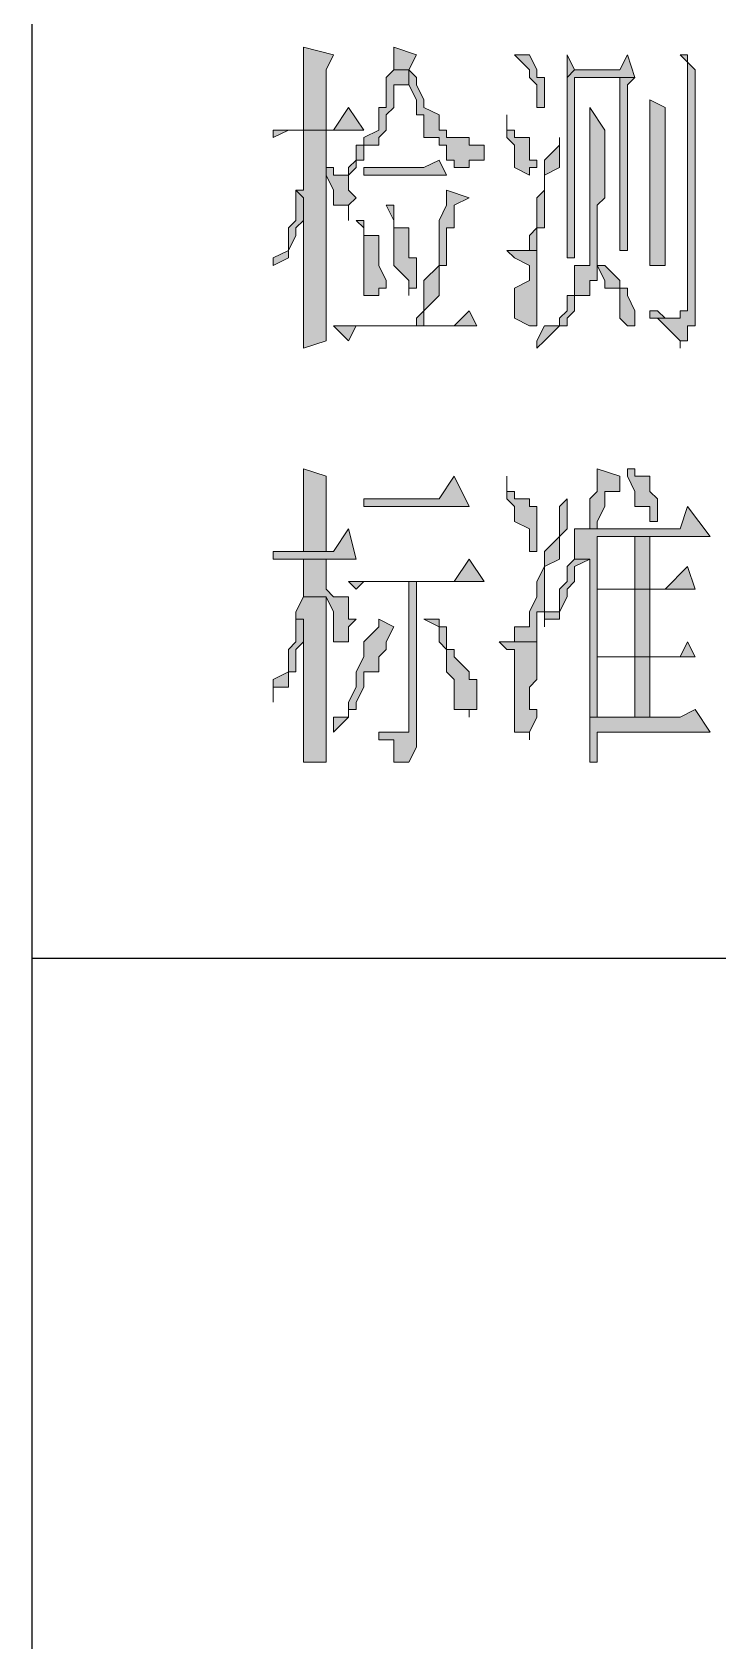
# Model space of a CAD drawing. Header units: millimetres. Extents: x 20 to 821, y 1 to 1134.
# Drawn here: x 557.64 to 574.02, y 866.71 to 905.18 of the extents above; entities that cross this region are included whole.
import ezdxf

# ---------------------------------------------------------------- set-up
doc = ezdxf.new("R2010")
doc.units = ezdxf.units.MM
doc.layers.add('1', color=7, linetype='Continuous')

msp = doc.modelspace()

# ---------------------------------------------------------------- hatches: boundary and pattern name
h = msp.add_hatch(color=0)
h.dxf.hatch_style = 2
h.paths.add_polyline_path([(564.12, 904.821732), (564.12, 902.841732), (564.66, 902.841732), (564.66, 904.281732), (564.84, 904.641732)])
h = msp.add_hatch(color=0)
h.dxf.hatch_style = 2
h.paths.add_polyline_path([(566.28, 904.821732), (566.28, 904.281732), (566.64, 904.281732), (566.64, 903.921732), (566.82, 903.561732), (566.82, 903.201732), (567, 903.201732), (567, 902.661732), (567.36, 902.661732), (567.36, 902.481732), (567.54, 902.481732), (567.54, 902.121732), (567.72, 902.121732), (567.72, 901.941732), (568.08, 901.941732), (568.08, 902.121732), (568.44, 902.121732), (568.44, 902.481732), (568.08, 902.481732), (568.08, 902.661732), (567.54, 902.661732), (567.54, 902.841732), (567.36, 902.841732), (567.36, 903.201732), (567, 903.381732), (567, 903.561732), (566.82, 903.921732), (566.82, 904.101732), (566.64, 904.281732), (566.82, 904.641732)])
h = msp.add_hatch(color=0)
h.dxf.hatch_style = 2
h.paths.add_polyline_path([(569.16, 904.641732), (569.52, 904.281732), (569.52, 904.101732), (569.7, 903.921732), (569.7, 903.381732), (569.88, 903.381732), (569.88, 904.101732), (569.7, 904.101732), (569.7, 904.281732), (569.52, 904.641732)])
h = msp.add_hatch(color=0)
h.dxf.hatch_style = 2
h.paths.add_polyline_path([(571.86, 904.641732), (571.68, 904.281732), (570.6, 904.281732), (570.42, 904.101732), (570.42, 900.321732), (570.42, 899.961732), (570.42, 899.781732), (570.6, 899.781732), (570.6, 904.101732), (571.68, 904.101732), (572.04, 904.101732)])
h = msp.add_hatch(color=0)
h.dxf.hatch_style = 2
h.paths.add_polyline_path([(570.42, 904.641732), (570.42, 904.101732), (570.6, 904.281732)])
h = msp.add_hatch(color=0)
h.dxf.hatch_style = 2
h.paths.add_polyline_path([(573.12, 904.641732), (573.3, 904.641732), (573.3, 904.281732), (573.3, 898.521732), (573.12, 898.521732), (573.12, 898.341732), (572.4, 898.341732), (572.58, 898.341732), (572.76, 898.161732), (573.12, 897.801732), (573.12, 897.621732), (573.12, 897.801732), (573.3, 897.801732), (573.3, 898.161732), (573.48, 898.161732), (573.48, 904.281732)])
h = msp.add_hatch(color=0)
h.dxf.hatch_style = 2
h.paths.add_polyline_path([(566.28, 904.281732), (566.1, 904.101732), (566.1, 903.381732), (565.92, 903.381732), (565.92, 902.841732), (565.56, 902.661732), (565.56, 902.481732), (565.38, 902.481732), (565.38, 902.121732), (565.2, 901.941732), (565.2, 901.761732), (565.38, 901.941732), (565.38, 902.121732), (565.56, 902.121732), (565.56, 902.481732), (565.92, 902.481732), (565.92, 902.661732), (566.1, 902.841732), (566.1, 903.201732), (566.28, 903.381732), (566.28, 903.921732), (566.64, 903.921732), (566.64, 904.281732)])
h = msp.add_hatch(color=0)
h.dxf.hatch_style = 2
h.paths.add_polyline_path([(572.04, 904.101732), (571.68, 904.101732), (571.68, 899.961732), (571.86, 899.961732), (571.86, 900.321732), (571.86, 903.921732)])
h = msp.add_hatch(color=0)
h.dxf.hatch_style = 2
h.paths.add_polyline_path([(565.2, 903.381732), (564.84, 902.841732), (563.4, 902.841732), (563.4, 902.661732), (563.76, 902.841732), (565.56, 902.841732)])
h = msp.add_hatch(color=0)
h.dxf.hatch_style = 2
h.paths.add_polyline_path([(570.96, 903.381732), (570.96, 899.601732), (570.6, 899.601732), (570.6, 899.241732), (570.6, 899.061732), (570.6, 898.881732), (570.42, 898.881732), (570.42, 898.521732), (570.24, 898.341732), (570.24, 898.161732), (569.88, 898.161732), (569.7, 897.801732), (569.7, 897.621732), (569.88, 897.801732), (570.24, 898.161732), (570.42, 898.161732), (570.42, 898.341732), (570.6, 898.521732), (570.6, 898.881732), (570.96, 898.881732), (570.96, 899.241732), (571.14, 899.241732), (571.14, 901.041732), (571.32, 901.221732), (571.32, 902.841732)])
h = msp.add_hatch(color=0)
h.dxf.hatch_style = 2
h.paths.add_polyline_path([(572.4, 903.561732), (572.4, 899.601732), (572.76, 899.601732), (572.76, 903.381732)])
h = msp.add_hatch(color=0)
h.dxf.hatch_style = 2
h.paths.add_polyline_path([(564.66, 902.841732), (564.12, 902.841732), (564.12, 902.661732), (564.12, 901.401732), (563.94, 901.401732), (564.12, 901.221732), (564.12, 898.881732), (564.12, 898.521732), (564.12, 897.621732), (564.66, 897.801732), (564.66, 901.941732), (564.84, 901.941732), (564.66, 901.941732), (564.66, 902.121732)])
h = msp.add_hatch(color=0)
h.dxf.hatch_style = 2
h.paths.add_polyline_path([(568.98, 903.201732), (568.98, 902.661732), (569.16, 902.481732), (569.16, 901.941732), (569.52, 901.761732), (569.52, 901.941732), (569.7, 901.941732), (569.7, 902.121732), (569.52, 902.121732), (569.52, 902.661732), (569.16, 902.661732), (569.16, 902.841732), (568.98, 902.841732)])
h = msp.add_hatch(color=0)
h.dxf.hatch_style = 2
h.paths.add_polyline_path([(570.24, 902.661732), (570.24, 902.481732), (569.88, 902.121732), (569.88, 901.401732), (569.7, 901.221732), (569.7, 900.501732), (569.52, 900.321732), (569.52, 899.961732), (569.16, 899.961732), (569.7, 899.961732), (569.7, 900.321732), (569.7, 900.501732), (569.88, 900.501732), (569.88, 901.761732), (570.24, 901.941732)])
h = msp.add_hatch(color=0)
h.dxf.hatch_style = 2
h.paths.add_polyline_path([(567.36, 902.121732), (567, 901.941732), (565.56, 901.941732), (565.56, 901.761732), (567.54, 901.761732)])
h = msp.add_hatch(color=0)
h.dxf.hatch_style = 2
h.paths.add_polyline_path([(564.84, 901.941732), (564.66, 901.941732), (564.66, 901.761732), (564.84, 901.401732), (564.84, 901.041732), (565.2, 901.041732), (565.2, 900.681732), (565.2, 901.041732), (565.38, 901.221732), (565.2, 901.401732), (565.2, 901.761732), (564.84, 901.761732)])
h = msp.add_hatch(color=0)
h.dxf.hatch_style = 2
h.paths.add_polyline_path([(563.94, 901.401732), (563.94, 900.681732), (563.76, 900.501732), (563.76, 899.961732), (563.4, 899.781732), (563.4, 899.601732), (563.76, 899.781732), (563.76, 899.961732), (563.94, 900.321732), (563.94, 900.501732), (564.12, 900.681732), (564.12, 901.041732), (564.12, 901.221732)])
h = msp.add_hatch(color=0)
h.dxf.hatch_style = 2
h.paths.add_polyline_path([(567.54, 901.401732), (567.54, 901.041732), (567.36, 900.681732), (567.36, 899.601732), (567, 899.241732), (567, 898.521732), (566.82, 898.341732), (566.82, 898.161732), (567, 898.161732), (567, 898.521732), (567.36, 898.881732), (567.36, 899.601732), (567.54, 899.601732), (567.54, 900.501732), (567.72, 900.501732), (567.72, 901.041732), (568.08, 901.221732)])
h = msp.add_hatch(color=0)
h.dxf.hatch_style = 2
h.paths.add_polyline_path([(566.28, 901.041732), (566.1, 901.041732), (566.28, 900.681732), (566.28, 899.601732), (566.64, 899.241732), (566.64, 898.881732), (566.64, 899.061732), (566.82, 899.061732), (566.82, 899.241732), (566.82, 899.781732), (566.64, 899.781732), (566.64, 899.961732), (566.64, 900.501732), (566.28, 900.501732)])
h = msp.add_hatch(color=0)
h.dxf.hatch_style = 2
h.paths.add_polyline_path([(565.56, 900.681732), (565.38, 900.681732), (565.56, 900.501732), (565.56, 898.881732), (565.92, 898.881732), (565.92, 899.061732), (566.1, 899.061732), (566.1, 899.241732), (565.92, 899.601732), (565.92, 899.961732), (565.92, 900.321732), (565.56, 900.321732), (565.56, 900.501732)])
h = msp.add_hatch(color=0)
h.dxf.hatch_style = 2
h.paths.add_polyline_path([(568.98, 899.961732), (569.16, 899.781732), (569.52, 899.601732), (569.52, 899.241732), (569.16, 899.061732), (569.16, 898.341732), (569.52, 898.161732), (569.7, 898.161732), (569.7, 898.341732), (569.7, 898.881732), (569.7, 899.061732), (569.7, 899.961732), (569.16, 899.961732)])
h = msp.add_hatch(color=0)
h.dxf.hatch_style = 2
h.paths.add_polyline_path([(571.32, 899.601732), (571.14, 899.601732), (571.32, 899.241732), (571.32, 899.061732), (571.68, 899.061732), (571.68, 898.341732), (571.86, 898.161732), (572.04, 898.161732), (572.04, 898.341732), (572.04, 898.521732), (571.86, 898.881732), (571.86, 899.061732), (571.68, 899.061732), (571.68, 899.241732)])
h = msp.add_hatch(color=0)
h.dxf.hatch_style = 2
h.paths.add_polyline_path([(568.08, 898.521732), (567.72, 898.161732), (564.84, 898.161732), (565.2, 897.801732), (565.38, 898.161732), (568.26, 898.161732)])
h = msp.add_hatch(color=0)
h.dxf.hatch_style = 2
h.paths.add_polyline_path([(572.4, 898.521732), (572.4, 898.341732), (573.12, 898.341732), (572.76, 898.341732), (572.58, 898.521732)])
h = msp.add_hatch(color=0)
h.dxf.hatch_style = 2
h.paths.add_polyline_path([(564.12, 894.741732), (564.12, 892.761732), (564.66, 892.761732), (564.66, 894.561732)])
h = msp.add_hatch(color=0)
h.dxf.hatch_style = 2
h.paths.add_polyline_path([(567.72, 894.561732), (567.36, 894.021732), (565.56, 894.021732), (565.56, 893.841732), (568.08, 893.841732)])
h = msp.add_hatch(color=0)
h.dxf.hatch_style = 2
h.paths.add_polyline_path([(568.98, 894.561732), (568.98, 894.021732), (569.16, 893.841732), (569.16, 893.481732), (569.52, 893.301732), (569.52, 892.761732), (569.7, 892.761732), (569.7, 893.841732), (569.52, 893.841732), (569.52, 894.021732), (569.16, 894.021732), (569.16, 894.201732), (568.98, 894.201732)])
h = msp.add_hatch(color=0)
h.dxf.hatch_style = 2
h.paths.add_polyline_path([(571.14, 894.741732), (571.14, 894.201732), (570.96, 894.021732), (570.96, 893.301732), (570.6, 893.301732), (571.14, 893.301732), (571.14, 893.481732), (571.32, 893.841732), (571.32, 894.201732), (571.68, 894.201732), (571.68, 894.561732)])
h = msp.add_hatch(color=0)
h.dxf.hatch_style = 2
h.paths.add_polyline_path([(571.86, 894.741732), (571.86, 894.561732), (572.04, 894.201732), (572.04, 893.841732), (572.4, 893.841732), (572.4, 893.481732), (572.58, 893.481732), (572.58, 894.021732), (572.4, 894.201732), (572.4, 894.561732), (572.04, 894.561732), (572.04, 894.741732)])
h = msp.add_hatch(color=0)
h.dxf.hatch_style = 2
h.paths.add_polyline_path([(570.42, 894.021732), (570.24, 893.841732), (570.24, 893.121732), (569.88, 892.761732), (569.88, 892.401732), (569.7, 892.041732), (569.7, 891.681732), (569.52, 891.321732), (569.52, 890.961732), (569.16, 890.961732), (569.16, 890.601732), (568.98, 890.601732), (569.7, 890.601732), (569.7, 891.321732), (569.88, 891.321732), (569.88, 892.401732), (570.24, 892.581732), (570.24, 893.121732), (570.42, 893.301732)])
h = msp.add_hatch(color=0)
h.dxf.hatch_style = 2
h.paths.add_polyline_path([(573.3, 893.841732), (573.12, 893.301732), (570.6, 893.301732), (570.6, 893.121732), (570.6, 892.581732), (570.96, 892.581732), (570.96, 888.801732), (572.4, 888.801732), (571.14, 888.801732), (571.14, 890.241732), (573.48, 890.241732), (571.14, 890.241732), (571.14, 891.861732), (572.04, 891.861732), (573.48, 891.861732), (571.14, 891.861732), (571.14, 893.121732), (572.04, 893.121732), (573.84, 893.121732)])
h = msp.add_hatch(color=0)
h.dxf.hatch_style = 2
h.paths.add_polyline_path([(565.2, 893.301732), (564.84, 892.761732), (563.4, 892.761732), (563.4, 892.581732), (565.38, 892.581732)])
h = msp.add_hatch(color=0)
h.dxf.hatch_style = 2
h.paths.add_polyline_path([(572.04, 891.861732), (572.4, 891.861732), (572.4, 893.121732), (572.04, 893.121732)])
h = msp.add_hatch(color=0)
h.dxf.hatch_style = 2
h.paths.add_polyline_path([(564.66, 892.581732), (564.12, 892.581732), (564.12, 892.401732), (564.12, 891.681732), (564.66, 891.681732), (564.84, 891.321732), (564.84, 890.601732), (565.2, 890.601732), (565.2, 890.961732), (565.38, 891.141732), (565.2, 891.141732), (565.2, 891.321732), (565.2, 891.681732), (564.84, 891.681732), (564.66, 891.861732)])
h = msp.add_hatch(color=0)
h.dxf.hatch_style = 2
h.paths.add_polyline_path([(568.08, 892.581732), (567.72, 892.041732), (565.2, 892.041732), (565.38, 891.861732), (565.56, 892.041732), (568.44, 892.041732)])
h = msp.add_hatch(color=0)
h.dxf.hatch_style = 2
h.paths.add_polyline_path([(570.6, 892.581732), (570.42, 892.401732), (570.42, 892.041732), (570.24, 891.861732), (570.24, 891.321732), (569.88, 891.321732), (569.88, 890.961732), (569.88, 891.141732), (570.24, 891.141732), (570.24, 891.321732), (570.42, 891.681732), (570.42, 891.861732), (570.6, 892.041732), (570.6, 892.401732), (570.96, 892.581732)])
h = msp.add_hatch(color=0)
h.dxf.hatch_style = 2
h.paths.add_polyline_path([(573.3, 892.401732), (572.76, 891.861732), (571.14, 891.861732), (573.48, 891.861732)])
h = msp.add_hatch(color=0)
h.dxf.hatch_style = 2
h.paths.add_polyline_path([(566.82, 892.041732), (566.64, 892.041732), (566.64, 888.441732), (565.92, 888.441732), (565.92, 888.261732), (566.28, 888.261732), (566.28, 888.081732), (566.28, 887.721732), (566.64, 887.721732), (566.82, 888.081732)])
h = msp.add_hatch(color=0)
h.dxf.hatch_style = 2
h.paths.add_polyline_path([(572.04, 890.241732), (572.4, 890.241732), (572.4, 891.861732), (572.04, 891.861732)])
h = msp.add_hatch(color=0)
h.dxf.hatch_style = 2
h.paths.add_polyline_path([(564.12, 891.681732), (563.94, 891.321732), (563.94, 891.141732), (564.12, 891.141732), (564.12, 887.721732), (564.66, 887.721732), (564.66, 891.681732)])
h = msp.add_hatch(color=0)
h.dxf.hatch_style = 2
h.paths.add_polyline_path([(563.94, 891.141732), (563.94, 890.601732), (563.76, 890.421732), (563.76, 889.881732), (563.4, 889.701732), (563.4, 889.161732), (563.4, 889.521732), (563.76, 889.521732), (563.76, 889.701732), (563.76, 889.881732), (563.94, 889.881732), (563.94, 890.421732), (564.12, 890.601732), (564.12, 890.961732), (564.12, 891.141732)])
h = msp.add_hatch(color=0)
h.dxf.hatch_style = 2
h.paths.add_polyline_path([(565.92, 891.141732), (565.92, 890.961732), (565.56, 890.601732), (565.56, 890.241732), (565.38, 889.881732), (565.38, 889.521732), (565.2, 889.161732), (565.2, 888.801732), (564.84, 888.801732), (564.84, 888.441732), (565.2, 888.801732), (565.2, 888.981732), (565.38, 888.981732), (565.38, 889.161732), (565.56, 889.521732), (565.56, 889.881732), (565.92, 889.881732), (565.92, 890.241732), (566.1, 890.421732), (566.1, 890.601732), (566.28, 890.961732)])
h = msp.add_hatch(color=0)
h.dxf.hatch_style = 2
h.paths.add_polyline_path([(567.36, 891.141732), (567, 891.141732), (567.36, 890.961732), (567.36, 890.601732), (567.54, 890.421732), (567.54, 889.881732), (567.72, 889.701732), (567.72, 888.981732), (568.08, 888.981732), (568.08, 888.801732), (568.08, 888.981732), (568.26, 888.981732), (568.26, 889.161732), (568.26, 889.701732), (568.08, 889.701732), (568.08, 889.881732), (567.72, 890.241732), (567.72, 890.421732), (567.54, 890.421732), (567.54, 890.961732), (567.36, 890.961732)])
h = msp.add_hatch(color=0)
h.dxf.hatch_style = 2
h.paths.add_polyline_path([(568.8, 890.601732), (568.98, 890.421732), (569.16, 890.421732), (569.16, 890.241732), (569.16, 888.441732), (569.52, 888.441732), (569.52, 888.261732), (569.52, 888.441732), (569.7, 888.801732), (569.7, 888.981732), (569.52, 888.981732), (569.52, 889.521732), (569.7, 889.701732), (569.7, 890.601732), (568.98, 890.601732)])
h = msp.add_hatch(color=0)
h.dxf.hatch_style = 2
h.paths.add_polyline_path([(573.3, 890.601732), (573.12, 890.241732), (571.14, 890.241732), (573.48, 890.241732)])
h = msp.add_hatch(color=0)
h.dxf.hatch_style = 2
h.paths.add_polyline_path([(572.4, 890.241732), (572.04, 890.241732), (572.04, 888.801732), (571.14, 888.801732), (572.4, 888.801732)])
h = msp.add_hatch(color=0)
h.dxf.hatch_style = 2
h.paths.add_polyline_path([(573.48, 888.981732), (573.12, 888.801732), (570.96, 888.801732), (570.96, 888.441732), (570.96, 887.721732), (571.14, 887.721732), (571.14, 888.441732), (573.84, 888.441732)])
h = msp.add_hatch(color=0)
h.dxf.hatch_style = 2
h.paths.add_polyline_path([(565.92, 888.441732), (566.64, 888.441732), (566.28, 888.441732)])

# ---------------------------------------------------------------- linework, layer by layer
at = {"layer": '1', "color": 0, "lineweight": 25}
for points in [[(557.64, 0.501732), (557.64, 1133.601732)], [(557.64, 883.041732), (821.16, 883.041732)]]:
    msp.add_lwpolyline(points, dxfattribs=at)
at = {"layer": '1', "color": 0, "lineweight": 5}
for points in [[(564.12, 904.821732), (564.12, 902.841732), (564.66, 902.841732), (564.66, 904.281732), (564.84, 904.641732), (564.12, 904.821732)], [(566.28, 904.821732), (566.28, 904.281732), (566.64, 904.281732), (566.64, 903.921732), (566.82, 903.561732), (566.82, 903.201732), (567, 903.201732), (567, 902.661732), (567.36, 902.661732), (567.36, 902.481732), (567.54, 902.481732), (567.54, 902.121732), (567.72, 902.121732), (567.72, 901.941732), (568.08, 901.941732), (568.08, 902.121732), (568.44, 902.121732), (568.44, 902.481732), (568.08, 902.481732), (568.08, 902.661732), (567.54, 902.661732), (567.54, 902.841732), (567.36, 902.841732), (567.36, 903.201732), (567, 903.381732), (567, 903.561732), (566.82, 903.921732), (566.82, 904.101732), (566.64, 904.281732), (566.82, 904.641732), (566.28, 904.821732)], [(569.16, 904.641732), (569.52, 904.281732), (569.52, 904.101732), (569.7, 903.921732), (569.7, 903.381732), (569.88, 903.381732), (569.88, 904.101732), (569.7, 904.101732), (569.7, 904.281732), (569.52, 904.641732), (569.16, 904.641732)], [(571.86, 904.641732), (571.68, 904.281732), (570.6, 904.281732), (570.42, 904.101732), (570.42, 900.321732), (570.42, 899.961732), (570.42, 899.781732), (570.6, 899.781732), (570.6, 904.101732), (571.68, 904.101732), (572.04, 904.101732), (571.86, 904.641732)], [(570.42, 904.641732), (570.42, 904.101732), (570.6, 904.281732), (570.42, 904.641732)], [(573.12, 904.641732), (573.3, 904.641732), (573.3, 904.281732), (573.3, 898.521732), (573.12, 898.521732), (573.12, 898.341732), (572.4, 898.341732), (572.58, 898.341732), (572.76, 898.161732), (573.12, 897.801732), (573.12, 897.621732), (573.12, 897.801732), (573.3, 897.801732), (573.3, 898.161732), (573.48, 898.161732), (573.48, 904.281732), (573.12, 904.641732)], [(566.28, 904.281732), (566.1, 904.101732), (566.1, 903.381732), (565.92, 903.381732), (565.92, 902.841732), (565.56, 902.661732), (565.56, 902.481732), (565.38, 902.481732), (565.38, 902.121732), (565.2, 901.941732), (565.2, 901.761732), (565.38, 901.941732), (565.38, 902.121732), (565.56, 902.121732), (565.56, 902.481732), (565.92, 902.481732), (565.92, 902.661732), (566.1, 902.841732), (566.1, 903.201732), (566.28, 903.381732), (566.28, 903.921732), (566.64, 903.921732), (566.64, 904.281732), (566.28, 904.281732)], [(572.04, 904.101732), (571.68, 904.101732), (571.68, 899.961732), (571.86, 899.961732), (571.86, 900.321732), (571.86, 903.921732), (572.04, 904.101732)], [(565.2, 903.381732), (564.84, 902.841732), (563.4, 902.841732), (563.4, 902.661732), (563.76, 902.841732), (565.56, 902.841732), (565.2, 903.381732)], [(570.96, 903.381732), (570.96, 899.601732), (570.6, 899.601732), (570.6, 899.241732), (570.6, 899.061732), (570.6, 898.881732), (570.42, 898.881732), (570.42, 898.521732), (570.24, 898.341732), (570.24, 898.161732), (569.88, 898.161732), (569.7, 897.801732), (569.7, 897.621732), (569.88, 897.801732), (570.24, 898.161732), (570.42, 898.161732), (570.42, 898.341732), (570.6, 898.521732), (570.6, 898.881732), (570.96, 898.881732), (570.96, 899.241732), (571.14, 899.241732), (571.14, 901.041732), (571.32, 901.221732), (571.32, 902.841732), (570.96, 903.381732)], [(572.4, 903.561732), (572.4, 899.601732), (572.76, 899.601732), (572.76, 903.381732), (572.4, 903.561732)], [(564.66, 902.841732), (564.12, 902.841732), (564.12, 902.661732), (564.12, 901.401732), (563.94, 901.401732), (564.12, 901.221732), (564.12, 898.881732), (564.12, 898.521732), (564.12, 897.621732), (564.66, 897.801732), (564.66, 901.941732), (564.84, 901.941732), (564.66, 901.941732), (564.66, 902.121732), (564.66, 902.841732)], [(568.98, 903.201732), (568.98, 902.661732), (569.16, 902.481732), (569.16, 901.941732), (569.52, 901.761732), (569.52, 901.941732), (569.7, 901.941732), (569.7, 902.121732), (569.52, 902.121732), (569.52, 902.661732), (569.16, 902.661732), (569.16, 902.841732), (568.98, 902.841732), (568.98, 903.201732)], [(570.24, 902.661732), (570.24, 902.481732), (569.88, 902.121732), (569.88, 901.401732), (569.7, 901.221732), (569.7, 900.501732), (569.52, 900.321732), (569.52, 899.961732), (569.16, 899.961732), (569.7, 899.961732), (569.7, 900.321732), (569.7, 900.501732), (569.88, 900.501732), (569.88, 901.761732), (570.24, 901.941732), (570.24, 902.661732)], [(567.36, 902.121732), (567, 901.941732), (565.56, 901.941732), (565.56, 901.761732), (567.54, 901.761732), (567.36, 902.121732)], [(564.84, 901.941732), (564.66, 901.941732), (564.66, 901.761732), (564.84, 901.401732), (564.84, 901.041732), (565.2, 901.041732), (565.2, 900.681732), (565.2, 901.041732), (565.38, 901.221732), (565.2, 901.401732), (565.2, 901.761732), (564.84, 901.761732), (564.84, 901.941732)], [(563.94, 901.401732), (563.94, 900.681732), (563.76, 900.501732), (563.76, 899.961732), (563.4, 899.781732), (563.4, 899.601732), (563.76, 899.781732), (563.76, 899.961732), (563.94, 900.321732), (563.94, 900.501732), (564.12, 900.681732), (564.12, 901.041732), (564.12, 901.221732), (563.94, 901.401732)], [(567.54, 901.401732), (567.54, 901.041732), (567.36, 900.681732), (567.36, 899.601732), (567, 899.241732), (567, 898.521732), (566.82, 898.341732), (566.82, 898.161732), (567, 898.161732), (567, 898.521732), (567, 898.521732), (567.36, 898.881732), (567.36, 899.601732), (567.54, 899.601732), (567.54, 900.501732), (567.72, 900.501732), (567.72, 901.041732), (568.08, 901.221732), (567.54, 901.401732)], [(566.28, 901.041732), (566.1, 901.041732), (566.28, 900.681732), (566.28, 899.601732), (566.64, 899.241732), (566.64, 898.881732), (566.64, 899.061732), (566.82, 899.061732), (566.82, 899.241732), (566.82, 899.781732), (566.64, 899.781732), (566.64, 899.961732), (566.64, 899.961732), (566.64, 900.501732), (566.28, 900.501732), (566.28, 901.041732)], [(565.56, 900.681732), (565.38, 900.681732), (565.56, 900.501732), (565.56, 898.881732), (565.92, 898.881732), (565.92, 899.061732), (566.1, 899.061732), (566.1, 899.241732), (565.92, 899.601732), (565.92, 899.961732), (565.92, 900.321732), (565.56, 900.321732), (565.56, 900.501732), (565.56, 900.681732)], [(568.98, 899.961732), (569.16, 899.781732), (569.52, 899.601732), (569.52, 899.241732), (569.16, 899.061732), (569.16, 898.341732), (569.52, 898.161732), (569.7, 898.161732), (569.7, 898.341732), (569.7, 898.881732), (569.7, 899.061732), (569.7, 899.961732), (569.16, 899.961732), (568.98, 899.961732)], [(571.32, 899.601732), (571.14, 899.601732), (571.32, 899.241732), (571.32, 899.061732), (571.68, 899.061732), (571.68, 898.341732), (571.86, 898.161732), (572.04, 898.161732), (572.04, 898.341732), (572.04, 898.521732), (571.86, 898.881732), (571.86, 899.061732), (571.68, 899.061732), (571.68, 899.241732), (571.32, 899.601732)], [(568.08, 898.521732), (567.72, 898.161732), (564.84, 898.161732), (565.2, 897.801732), (565.38, 898.161732), (568.26, 898.161732), (568.08, 898.521732)], [(572.4, 898.521732), (572.4, 898.341732), (573.12, 898.341732), (572.76, 898.341732), (572.58, 898.521732), (572.4, 898.521732)], [(564.12, 894.741732), (564.12, 892.761732), (564.66, 892.761732), (564.66, 894.561732), (564.12, 894.741732)], [(567.72, 894.561732), (567.36, 894.021732), (565.56, 894.021732), (565.56, 893.841732), (568.08, 893.841732), (567.72, 894.561732)], [(568.98, 894.561732), (568.98, 894.021732), (569.16, 893.841732), (569.16, 893.481732), (569.52, 893.301732), (569.52, 892.761732), (569.7, 892.761732), (569.7, 893.841732), (569.52, 893.841732), (569.52, 894.021732), (569.16, 894.021732), (569.16, 894.201732), (568.98, 894.201732), (568.98, 894.561732)], [(571.14, 894.741732), (571.14, 894.201732), (570.96, 894.021732), (570.96, 893.301732), (570.6, 893.301732), (571.14, 893.301732), (571.14, 893.481732), (571.32, 893.841732), (571.32, 894.201732), (571.68, 894.201732), (571.68, 894.561732), (571.14, 894.741732)], [(571.86, 894.741732), (571.86, 894.561732), (572.04, 894.201732), (572.04, 893.841732), (572.4, 893.841732), (572.4, 893.481732), (572.58, 893.481732), (572.58, 894.021732), (572.4, 894.201732), (572.4, 894.561732), (572.04, 894.561732), (572.04, 894.741732), (571.86, 894.741732)], [(570.42, 894.021732), (570.24, 893.841732), (570.24, 893.121732), (569.88, 892.761732), (569.88, 892.401732), (569.7, 892.041732), (569.7, 891.681732), (569.52, 891.321732), (569.52, 890.961732), (569.16, 890.961732), (569.16, 890.601732), (568.98, 890.601732), (569.7, 890.601732), (569.7, 890.601732), (569.7, 891.321732), (569.88, 891.321732), (569.88, 892.401732), (570.24, 892.581732), (570.24, 893.121732), (570.42, 893.301732), (570.42, 894.021732)], [(573.3, 893.841732), (573.12, 893.301732), (570.6, 893.301732), (570.6, 893.121732), (570.6, 892.581732), (570.96, 892.581732), (570.96, 888.801732), (572.4, 888.801732), (571.14, 888.801732), (571.14, 890.241732), (573.48, 890.241732), (571.14, 890.241732), (571.14, 891.861732), (572.04, 891.861732), (573.48, 891.861732), (571.14, 891.861732), (571.14, 893.121732), (572.04, 893.121732), (573.84, 893.121732), (573.3, 893.841732)], [(565.2, 893.301732), (564.84, 892.761732), (563.4, 892.761732), (563.4, 892.581732), (565.38, 892.581732), (565.2, 893.301732)], [(572.04, 891.861732), (572.4, 891.861732), (572.4, 893.121732), (572.04, 893.121732), (572.04, 891.861732)], [(564.66, 892.581732), (564.12, 892.581732), (564.12, 892.401732), (564.12, 891.681732), (564.66, 891.681732), (564.84, 891.321732), (564.84, 890.601732), (565.2, 890.601732), (565.2, 890.961732), (565.38, 891.141732), (565.2, 891.141732), (565.2, 891.321732), (565.2, 891.681732), (564.84, 891.681732), (564.84, 891.681732), (564.66, 891.861732), (564.66, 892.581732)], [(568.08, 892.581732), (567.72, 892.041732), (565.2, 892.041732), (565.38, 891.861732), (565.56, 892.041732), (568.44, 892.041732), (568.08, 892.581732)], [(570.6, 892.581732), (570.42, 892.401732), (570.42, 892.041732), (570.24, 891.861732), (570.24, 891.321732), (569.88, 891.321732), (569.88, 890.961732), (569.88, 891.141732), (570.24, 891.141732), (570.24, 891.321732), (570.42, 891.681732), (570.42, 891.861732), (570.6, 892.041732), (570.6, 892.401732), (570.96, 892.581732), (570.96, 892.581732), (570.6, 892.581732)], [(573.3, 892.401732), (572.76, 891.861732), (571.14, 891.861732), (573.48, 891.861732), (573.3, 892.401732)], [(566.82, 892.041732), (566.64, 892.041732), (566.64, 888.441732), (565.92, 888.441732), (565.92, 888.261732), (566.28, 888.261732), (566.28, 888.081732), (566.28, 887.721732), (566.64, 887.721732), (566.82, 888.081732), (566.82, 892.041732)], [(572.04, 890.241732), (572.4, 890.241732), (572.4, 891.861732), (572.04, 891.861732), (572.04, 890.241732)], [(564.12, 891.681732), (563.94, 891.321732), (563.94, 891.141732), (564.12, 891.141732), (564.12, 887.721732), (564.66, 887.721732), (564.66, 891.681732), (564.12, 891.681732)], [(563.94, 891.141732), (563.94, 890.601732), (563.76, 890.421732), (563.76, 889.881732), (563.4, 889.701732), (563.4, 889.161732), (563.4, 889.521732), (563.76, 889.521732), (563.76, 889.701732), (563.76, 889.881732), (563.94, 889.881732), (563.94, 890.421732), (564.12, 890.601732), (564.12, 890.961732), (564.12, 890.961732), (564.12, 891.141732), (563.94, 891.141732)], [(565.92, 891.141732), (565.92, 890.961732), (565.56, 890.601732), (565.56, 890.241732), (565.38, 889.881732), (565.38, 889.521732), (565.2, 889.161732), (565.2, 888.801732), (564.84, 888.801732), (564.84, 888.441732), (565.2, 888.801732), (565.2, 888.981732), (565.38, 888.981732), (565.38, 889.161732), (565.56, 889.521732), (565.56, 889.881732), (565.92, 889.881732), (565.92, 890.241732), (566.1, 890.421732), (566.1, 890.601732), (566.28, 890.961732), (565.92, 891.141732)], [(567.36, 891.141732), (567, 891.141732), (567.36, 890.961732), (567.36, 890.601732), (567.54, 890.421732), (567.54, 889.881732), (567.72, 889.701732), (567.72, 888.981732), (568.08, 888.981732), (568.08, 888.801732), (568.08, 888.981732), (568.26, 888.981732), (568.26, 889.161732), (568.26, 889.701732), (568.08, 889.701732), (568.08, 889.881732), (567.72, 890.241732), (567.72, 890.421732), (567.54, 890.421732), (567.54, 890.961732), (567.36, 890.961732), (567.36, 891.141732)], [(568.8, 890.601732), (568.98, 890.421732), (569.16, 890.421732), (569.16, 890.241732), (569.16, 888.441732), (569.52, 888.441732), (569.52, 888.261732), (569.52, 888.441732), (569.7, 888.801732), (569.7, 888.981732), (569.52, 888.981732), (569.52, 889.521732), (569.7, 889.701732), (569.7, 890.601732), (568.98, 890.601732), (568.8, 890.601732)], [(573.3, 890.601732), (573.12, 890.241732), (571.14, 890.241732), (573.48, 890.241732), (573.3, 890.601732)], [(572.4, 890.241732), (572.04, 890.241732), (572.04, 888.801732), (571.14, 888.801732), (572.4, 888.801732), (572.4, 890.241732)], [(573.48, 888.981732), (573.12, 888.801732), (570.96, 888.801732), (570.96, 888.441732), (570.96, 887.721732), (571.14, 887.721732), (571.14, 888.441732), (573.84, 888.441732), (573.48, 888.981732)], [(565.92, 888.441732), (566.64, 888.441732), (566.28, 888.441732), (565.92, 888.441732)]]:
    msp.add_lwpolyline(points, dxfattribs=at)

doc.saveas('drawing.dxf')
